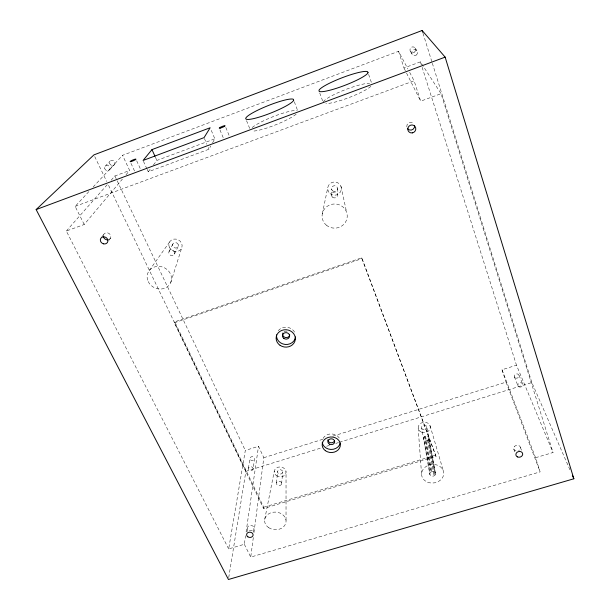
<?xml version="1.0" encoding="UTF-8"?>
<svg xmlns="http://www.w3.org/2000/svg" width="610" height="610" viewBox="0 0 610 610"><rect width="100%" height="100%" fill="white"/><g stroke="black" fill="none" stroke-linecap="round" stroke-linejoin="round"><path stroke-width="0.46" stroke-dasharray="3.05 2.29" d="M286.029 520.193L286.037 471.469M331.55 195.253L331.596 188.879M281.599 483.867L282.674 472.376M276.467 482.899L277.642 471.423M263.581 508.549L263.741 507.238L174.757 321.813L361.806 257.786L436.036 456.356L263.581 508.549L174.361 322.804L174.757 321.813M535.572 457.706L553.034 452.513L516.495 365.207L502.03 369.751L535.572 457.706L540.14 471.865L250.74 557.09L253.333 537.395M253.951 532.705L263.825 457.691L258.51 446.299L245.311 450.447L228.674 548.916L244.32 544.265L245.548 535.786M253.524 531.867L253.973 528.458A3.218 2.615 5.7 0 0 249.581 525.53A3.218 2.615 5.7 0 0 248.819 529.999A3.218 2.615 5.7 0 0 253.973 528.458M246.997 531.79L247.607 527.536M246.089 532.019L258.51 446.299M253.074 469.029A2.349 1.975 6.7 0 0 249.856 466.818A2.349 1.975 6.7 0 0 249.307 470.196A2.349 1.975 6.7 0 0 253.074 469.029L254.568 458.979A2.31 1.952 6.7 0 0 251.419 456.798A2.31 1.952 6.7 0 0 250.87 460.131A2.31 1.952 6.7 0 0 254.568 458.979M248.422 468.335L250.001 458.293M228.727 577.617L245.883 471.332L108.336 184.899M264.702 519.392L274.309 471.027M322.278 213.828L327.837 187.354M170.739 282.537L181.696 247.957M435.151 474.923L435.449 473.07L428.929 437.53L428.235 436.524A2.684 2.104 -2 0 0 426.329 435.906L423.996 437.141A2.699 2.295 -7.2 0 0 423.721 438.903L430.157 475.068A2.89 2.409 -6.8 0 0 434.091 475.83L435.151 474.923L428.563 439.383L428.929 437.53M174.437 254.134L178.128 246.577M169.031 251.564L172.851 244.053M147.155 169.367L148.26 171.791L208.978 149.206L210.778 146.003M212.577 142.809L214.834 138.813L210.885 129.442M514.154 446.939L514.253 446.787A3.416 2.844 -13.1 0 1 519.613 446.062A3.416 2.844 -13.1 0 1 518.63 450.599M149.328 270.451L170.091 241.278M109.015 240.218L110.486 238.167M101.748 237.122L104.272 233.752M148.26 171.791L150.563 168.764M153.43 164.99L156.877 160.453L214.834 138.813M428.563 439.383L427.549 440.222A2.699 2.295 -7.2 0 1 423.996 439.444L423.721 438.903M228.674 548.916L66.322 231.045L84.21 224.488L122.381 179.111M126.018 174.788L129.648 170.472L122.572 155.306L398.559 51.293L407.892 68.976M66.322 231.045L107.413 184.456M111.15 180.217L114.886 175.985L129.648 170.472M109.617 169.74L114.428 164.547M84.21 224.488L75.144 206.386L89.883 190.511M93.094 187.056L122.572 155.306M105.088 166.316L110.006 161.185M430.629 472.14L432.673 471.362A2.875 2.196 -1.8 0 1 434.709 472.003L435.449 473.07L426.794 426.786L426.115 425.788A2.631 2.074 -2 0 0 424.247 425.185L422.928 425.536A2.646 2.265 -7.4 0 0 421.701 428.128L429.875 474.496A2.89 2.409 -6.8 0 1 430.629 472.14L424.324 436.729M398.559 51.293L403.988 67.992L420.397 61.862L441.053 93.688L553.034 452.513M75.144 206.386L414.106 80.772L420.679 101.161L441.053 93.688M174.361 322.804L361.882 258.64L361.806 257.786M263.825 457.691L323.704 439.009M332.778 436.18L506.048 382.127L540.14 471.865M245.883 471.332L322.149 447.656M326.685 446.245L329.408 445.399M335.767 443.424L338.489 442.578M339.396 442.296L531.867 382.539L570.457 470.973M263.741 507.238L435.799 455.121M415.166 48.114L417.065 50.904M410.423 51.484L412.215 54.351M409.668 72.346L414.106 80.772M403.988 67.992L406.13 72.247M406.557 73.101L420.679 101.161M244.32 544.265L250.74 557.09M421.701 428.128L421.967 428.67A2.646 2.265 -7.4 0 0 425.566 429.379A2.631 2.349 5 0 0 426.794 427.961L426.794 426.786M94.741 156.602L106.689 181.467M114.886 175.985L245.311 450.447M130.99 163.35L135.328 172.676M136.678 160.804L140.986 170.121M143.441 161.276L146.781 168.558M155.367 157.121L156.877 160.453M204.396 138.462L206.866 144.25M208.269 147.551L208.978 149.206M219.958 129.899L223.245 137.768M519.026 375.295L522.717 384.186M225.822 127.498L229.81 137.128M246.531 120.635L250.527 130.517M514.337 376.767L517.928 385.673M294.317 101.786L297.771 110.898M361.882 258.64L436.036 456.356M319.716 92.949L322.804 101.382M520.414 447.336L522 451.751M513.78 448.975L515.008 452.521M368.623 74.382L371.551 82.952M502.03 369.751L506.048 382.127M420.397 61.862L421.838 66.406M422.128 67.313L516.495 365.207M422.982 33.23L432.055 62.342M432.337 63.249L531.867 382.539M430.042 425.635L443.234 470.546M341.02 186.454L346.594 212.196M428.121 439.863L434.686 475.442M427.549 440.222L434.091 475.83M425.513 436.081L431.926 471.484M424.873 436.333L431.224 471.736M418.178 428.052L421.609 474.832M337.498 188.36L337.597 194.727M516.045 450.95A3.416 2.844 -13.1 0 1 514.253 446.787M103.441 235.315A3.851 3.424 31.2 0 1 109.159 233.554A3.851 3.424 31.2 0 1 109.228 239.433M284.1 331.703A3.576 3.233 6.2 0 1 287.653 331.421M406.801 126.895A4.018 3.873 -44.1 0 1 413.832 123.647M296.17 114.169A25.689 4.262 -21.7 0 1 273.997 125.469A25.689 4.262 -21.7 0 1 252.128 131.066M252.166 127.551A25.689 4.262 -21.7 0 1 275.75 115.641A25.689 4.262 -21.7 0 1 297.314 110.684M370.895 86.33A26.184 4.354 -20.9 0 1 349.5 97.386A26.184 4.354 -20.9 0 1 325.877 103.616M323.323 101.9A26.184 4.354 -20.9 0 1 343.422 90.417A26.184 4.354 -20.9 0 1 369.599 83.242M323.087 438.376A9.059 7.755 0.6 0 1 331.741 433.946A9.059 7.755 0.6 0 1 339.831 439.139M278.244 330.681A9.577 8.639 6.2 0 1 286.974 327.257A9.577 8.639 6.2 0 1 294.76 332.481M281.515 482.739L281.21 482.213A2.623 2.188 4.4 0 0 276.795 482.19A2.623 2.188 4.4 0 0 278.747 485.552A2.623 2.188 4.4 0 0 281.515 482.739M282.59 471.263L282.293 470.752A2.57 2.158 4.5 0 0 277.969 470.722A2.57 2.158 4.5 0 0 279.876 474.039A2.57 2.158 4.5 0 0 282.59 471.263M174.475 252.021L174.102 251.366A2.997 2.722 25.4 0 0 169.145 251.35A2.997 2.722 25.4 0 0 171.555 255.598A2.997 2.722 25.4 0 0 174.475 252.021M178.166 244.503L177.807 243.855A2.928 2.669 25.9 0 0 172.958 243.84A2.928 2.669 25.9 0 0 175.306 248.011A2.928 2.669 25.9 0 0 178.166 244.503M427.755 482.251A11.11 9.28 -6.8 0 0 443.729 472.735A11.11 9.28 -6.8 0 0 426.504 466.223A11.11 9.28 -6.8 0 0 427.755 482.251M148.2 281.553A12.406 11.14 23.8 0 0 169.244 285.022A12.406 11.14 23.8 0 0 160.514 266.524A12.406 11.14 23.8 0 0 148.2 281.553M268.621 527.612A10.759 8.807 4.3 0 0 285.968 522.488A10.759 8.807 4.3 0 0 271.435 512.591A10.759 8.807 4.3 0 0 268.621 527.612M332.641 190.823A2.958 2.882 -2.1 0 0 337.467 189.108A2.958 2.882 -2.1 0 0 333.54 185.913A2.958 2.882 -2.1 0 0 332.641 190.823M414.327 52.178A2.943 2.798 -65 0 0 414.076 47.145A2.943 2.798 -65 0 0 409.973 50.058A2.943 2.798 -65 0 0 414.327 52.178M416.203 55.06A3.012 2.859 -64.1 0 0 415.951 49.913A3.012 2.859 -64.1 0 0 411.75 52.895A3.012 2.859 -64.1 0 0 416.203 55.06M515.473 377.971A2.455 2.112 -16.5 0 0 519.11 375.844A2.455 2.112 -16.5 0 0 515.458 374.273A2.455 2.112 -16.5 0 0 515.473 377.971M519.087 386.892A2.509 2.143 -16.2 0 0 522.8 384.742A2.509 2.143 -16.2 0 0 519.079 383.149A2.509 2.143 -16.2 0 0 519.087 386.892M109.594 163.099A2.783 2.509 39.7 0 0 113.971 165.013A2.783 2.509 39.7 0 0 113.102 160.483A2.783 2.509 39.7 0 0 109.594 163.099M104.668 168.261A2.844 2.562 39.1 0 0 109.144 170.213A2.844 2.562 39.1 0 0 108.245 165.6A2.844 2.562 39.1 0 0 104.668 168.261M326.319 225.136A12.596 12.086 -1.2 0 0 346.998 218.441A12.596 12.086 -1.2 0 0 330.643 204.617A12.596 12.086 -1.2 0 0 326.319 225.136M332.618 197.243A3.035 2.943 -1.8 0 0 337.559 195.497A3.035 2.943 -1.8 0 0 333.54 192.226A3.035 2.943 -1.8 0 0 332.618 197.243M330.04 193.599A6.832 6.641 -2.1 0 0 341.249 189.885A6.832 6.641 -2.1 0 0 332.358 182.306A6.832 6.641 -2.1 0 0 330.04 193.599M276.46 475.693A5.925 4.979 4.5 0 0 286.006 472.773A5.925 4.979 4.5 0 0 278.007 467.199A5.925 4.979 4.5 0 0 276.46 475.693M421.586 432.246A6.1 5.223 -7.4 0 0 430.317 426.863A6.1 5.223 -7.4 0 0 420.839 423.226A6.1 5.223 -7.4 0 0 421.586 432.246M169.42 247.446A6.748 6.161 25.9 0 0 180.865 249.337A6.748 6.161 25.9 0 0 176.176 239.112A6.748 6.161 25.9 0 0 169.42 247.446"/><path stroke-width="0.91" d="M151.974 149.61L143.068 160.468L204.045 137.639L210.16 127.742L151.974 149.61L154.993 156.282M36.142 209.573L93.917 154.887L422.128 30.5L445.147 57.127L573.857 478.774L228.43 579.5L36.142 209.573L445.147 57.127M572.348 475.304L573.857 478.774M422.128 30.5L422.7 32.322M108.359 239.76A3.851 3.424 31.2 0 1 106.43 239.715L105.507 239.341A3.851 3.424 31.2 0 1 103.387 236.23M289.75 334.913A3.576 3.233 6.2 0 1 285.221 337.437A3.576 3.233 6.2 0 1 282.941 332.991M334.516 440.801A3.385 2.897 0.6 0 1 330.689 442.753A3.385 2.897 0.6 0 1 327.913 439.749M414.625 125.5A4.018 3.873 -44.1 0 1 407.602 128.74M340.197 443.142A9.059 7.755 0.6 0 1 330.833 449.44A9.059 7.755 0.6 0 1 322.263 442.326M295.553 336.918A9.577 8.639 6.2 0 1 285.106 344.437A9.577 8.639 6.2 0 1 276.513 334.852M103.441 243.825L102.495 243.451A3.896 3.462 30.9 0 1 101.71 237.404A3.896 3.462 30.9 0 1 107.795 239.852A3.896 3.462 30.9 0 1 103.441 243.825M368.036 72.666L367.609 71.698A26.322 4.034 -21 0 0 342.507 77.607A26.322 4.034 -21 0 0 319.03 90.166L319.099 91.256A26.322 4.034 -21 0 0 344.414 85.507A26.322 4.034 -21 0 0 368.036 72.666M293.662 100.299L293.379 99.3A25.818 3.95 -21.7 0 0 255.91 111.111A25.818 3.95 -21.7 0 0 257.74 117.547A25.818 3.95 -21.7 0 0 293.662 100.299M283.795 338.359A3.591 3.241 6.2 0 0 289.582 336.445A3.591 3.241 6.2 0 0 284.74 332.831A3.591 3.241 6.2 0 0 283.795 338.359M329.438 444.156A3.401 2.905 0.6 0 0 334.684 441.876A3.401 2.905 0.6 0 0 329.743 439.124A3.401 2.905 0.6 0 0 329.438 444.156M247.858 536.823A3.256 2.638 5.7 0 0 253.074 535.275A3.256 2.638 5.7 0 0 248.628 532.317A3.256 2.638 5.7 0 0 247.858 536.823M517.402 456.89A3.454 2.867 -13 0 0 522.709 454.267A3.454 2.867 -13 0 0 517.737 451.873A3.454 2.867 -13 0 0 517.402 456.89M412.345 132.896A4.079 3.927 -43.1 0 0 414.952 126.384A4.079 3.927 -43.1 0 0 408.082 127.597A4.079 3.927 -43.1 0 0 412.345 132.896M131.417 161.475A3.141 0.457 -23.1 0 0 135.939 159.218A3.141 0.457 -23.1 0 0 131.798 160.453A3.141 0.457 -23.1 0 0 131.417 161.475M220.233 128.108A3.164 0.48 -22.2 0 0 225.044 125.904A3.164 0.48 -22.2 0 0 221.209 126.842A3.164 0.48 -22.2 0 0 220.233 128.108M325.344 450.66A9.112 7.785 0.6 0 0 340.235 446.215A9.112 7.785 0.6 0 0 328.249 437.408A9.112 7.785 0.6 0 0 325.344 450.66M280.104 345.351A9.63 8.685 6.2 0 0 295.309 339.495A9.63 8.685 6.2 0 0 281.797 330.406A9.63 8.685 6.2 0 0 280.104 345.351"/></g></svg>
